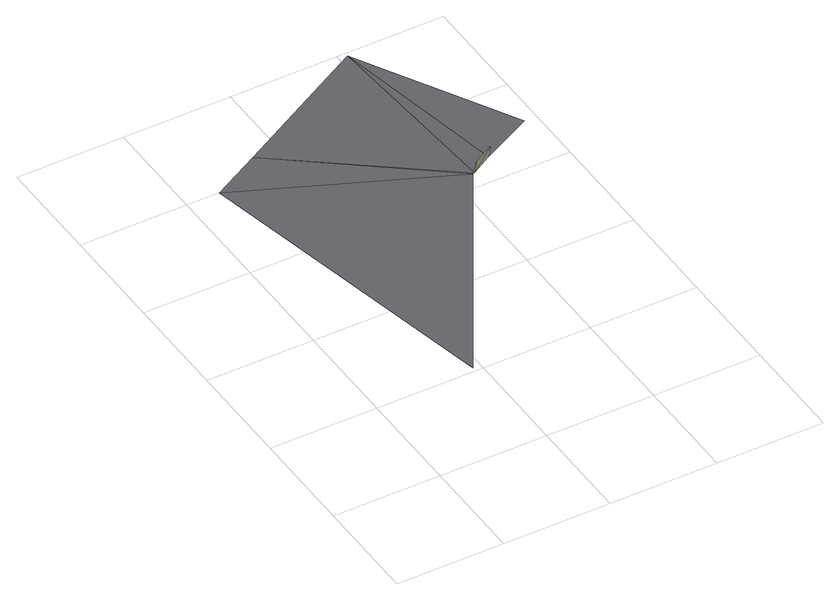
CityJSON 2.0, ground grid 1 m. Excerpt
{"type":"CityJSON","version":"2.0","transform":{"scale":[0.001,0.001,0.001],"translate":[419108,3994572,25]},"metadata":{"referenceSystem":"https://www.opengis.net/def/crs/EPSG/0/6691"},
"CityObjects":{
"road1":{"type":"Road","attributes":{"class":"1040","function":"9020","RoadStructureAttribute.sectionType":"9"},"geometry":[{"type":"MultiSurface","lod":"3","boundaries":[[[0,1,2]],[[3,2,1]],[[4,5,3]],[[4,3,1]],[[4,1,6]],[[6,7,4]],[[7,8,4]],[[4,8,5]],[[5,8,9]]],"semantics":{"surfaces":[{"type":"TrafficArea","function":"2000"},{"type":"AuxiliaryTrafficArea","function":"1100"}],"values":[0,0,0,0,1,1,1,0,0]}}]}
},
"vertices":[
[897,994,901],[2182,3160,854],[290,3973,875],[754,4232,869],[2200,3169,854],[2079,4970,854],[2210,3152,977],[2410,3263,977],[2400,3281,854],[2882,3527,854]
]}
